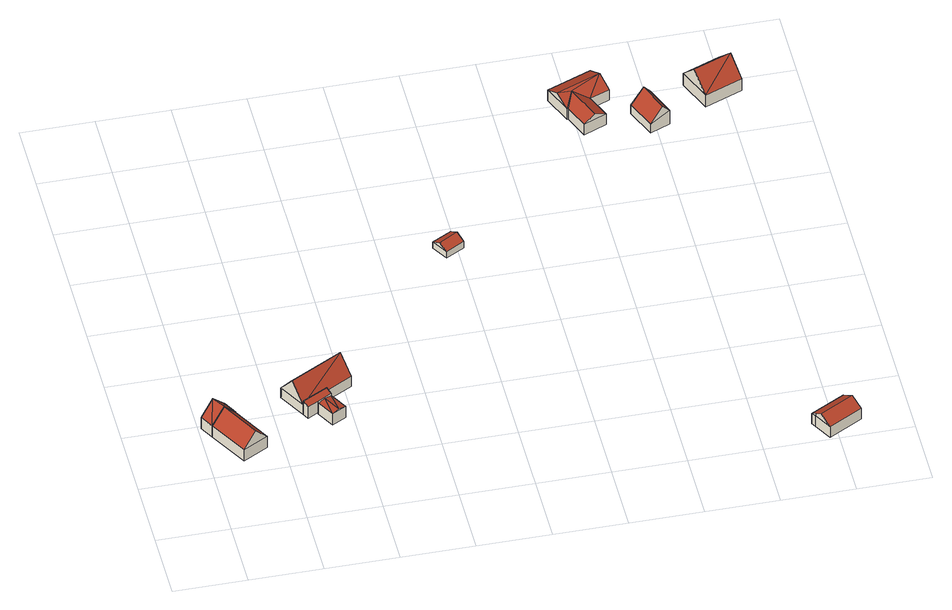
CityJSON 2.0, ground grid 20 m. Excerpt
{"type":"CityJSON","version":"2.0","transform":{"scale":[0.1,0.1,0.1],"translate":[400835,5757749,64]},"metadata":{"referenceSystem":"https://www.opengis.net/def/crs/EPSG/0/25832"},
"CityObjects":{
"building1":{"type":"Building","attributes":{"Gemeindeschluessel":"05515000","Geometrietyp2DReferenz":"3000","function":"31001_1310","roofType":"3100","measuredHeight":8.12},"geometry":[{"type":"Solid","lod":"2","boundaries":[[[[0,1,2,3]],[[4,5,1,0]],[[6,7,5,4]],[[3,2,7,6]],[[0,8,4]],[[6,9,3]],[[3,9,8]],[[8,0,3]],[[9,6,4]],[[4,8,9]],[[1,5,7,2]]]],"semantics":{"surfaces":[{"type":"WallSurface"},{"type":"RoofSurface"},{"type":"GroundSurface"}],"values":[[0,0,0,0,0,0,1,1,1,1,2]]}}]},
"building2":{"type":"Building","attributes":{"Gemeindeschluessel":"05515000","Geometrietyp2DReferenz":"3000","function":"31001_2460","roofType":"3100","measuredHeight":7.97},"geometry":[{"type":"Solid","lod":"2","boundaries":[[[[10,11,12,13]],[[14,15,11,10]],[[16,17,15,14]],[[13,12,17,16]],[[10,18,14]],[[16,19,13]],[[13,19,18,10]],[[14,18,19,16]],[[11,15,17,12]]]],"semantics":{"surfaces":[{"type":"WallSurface"},{"type":"RoofSurface"},{"type":"GroundSurface"}],"values":[[0,0,0,0,0,0,1,1,2]]}}]},
"building3":{"type":"Building","attributes":{"Gemeindeschluessel":"05515000","Geometrietyp2DReferenz":"3000","function":"31001_1000","roofType":"2100","measuredHeight":4.65},"geometry":[{"type":"Solid","lod":"2","boundaries":[[[[20,21,22,23]],[[24,25,21,20]],[[26,27,25,24]],[[28,29,27,26]],[[23,22,29,28]],[[26,24,20,23,28]],[[21,25,27,29,22]]]],"semantics":{"surfaces":[{"type":"WallSurface"},{"type":"RoofSurface"},{"type":"GroundSurface"}],"values":[[0,0,0,0,0,1,2]]}}]},
"building4":{"type":"Building","attributes":{"Gemeindeschluessel":"05515000","Geometrietyp2DReferenz":"3000","function":"31001_1000","roofType":"3100","measuredHeight":4.26},"geometry":[{"type":"Solid","lod":"2","boundaries":[[[[30,31,32,33]],[[34,35,31,30]],[[36,37,35,34]],[[33,32,37,36]],[[30,38,34]],[[36,39,33]],[[38,30,33]],[[33,39,38]],[[34,38,39]],[[39,36,34]],[[31,35,37,32]]]],"semantics":{"surfaces":[{"type":"WallSurface"},{"type":"RoofSurface"},{"type":"GroundSurface"}],"values":[[0,0,0,0,0,0,1,1,1,1,2]]}}]},
"building5":{"type":"Building","attributes":{"Gemeindeschluessel":"05515000","Geometrietyp2DReferenz":"3000","function":"31001_1000","roofType":"3100","measuredHeight":8.88},"address":[{"country":"Germany","locality":"Münster","thoroughfareNumber":"131","thoroughfareName":"Ramertsweg"}],"geometry":[{"type":"Solid","lod":"2","boundaries":[[[[40,41,42,43]],[[44,45,41,40]],[[46,21,45,44]],[[43,42,21,46]],[[40,47,44]],[[46,48,43]],[[48,47,40]],[[40,43,48]],[[47,48,46]],[[46,44,47]],[[41,45,21,42]]]],"semantics":{"surfaces":[{"type":"WallSurface"},{"type":"RoofSurface"},{"type":"GroundSurface"}],"values":[[0,0,0,0,0,0,1,1,1,1,2]]}}]},
"building6":{"type":"Building","attributes":{"Gemeindeschluessel":"05515000","Geometrietyp2DReferenz":"3000","function":"31001_1310","roofType":"3100","measuredHeight":3.65},"geometry":[{"type":"Solid","lod":"2","boundaries":[[[[49,50,51,52]],[[53,54,50,49]],[[55,56,54,53]],[[52,51,56,55]],[[49,57,53]],[[55,58,52]],[[52,58,57,49]],[[53,57,58,55]],[[50,54,56,51]]]],"semantics":{"surfaces":[{"type":"WallSurface"},{"type":"RoofSurface"},{"type":"GroundSurface"}],"values":[[0,0,0,0,0,0,1,1,2]]}}]},
"building7":{"type":"Building","attributes":{"Gemeindeschluessel":"05515000","Geometrietyp2DReferenz":"3000","function":"31001_2700","roofType":"5000","measuredHeight":5.96},"geometry":[{"type":"Solid","lod":"2","boundaries":[[[[59,60,61,62]],[[63,64,60,59]],[[65,66,64,63]],[[67,68,66,65]],[[69,70,68,67]],[[71,72,70,69]],[[73,74,72,71]],[[62,61,74,73]],[[75,73,71,76]],[[71,69,77]],[[76,71,77]],[[63,59,76]],[[78,63,76]],[[76,77,78]],[[69,67,77]],[[77,67,65,78]],[[65,63,78]],[[76,59,62,75]],[[62,73,75]],[[60,64,66,68,70,72,74,61]]]],"semantics":{"surfaces":[{"type":"WallSurface"},{"type":"RoofSurface"},{"type":"GroundSurface"}],"values":[[0,0,0,0,0,0,0,0,1,1,1,1,1,1,0,1,0,1,0,2]]}}]},
"building8":{"type":"Building","attributes":{"Gemeindeschluessel":"05515000","Geometrietyp2DReferenz":"3000","function":"31001_2460","roofType":"3100","measuredHeight":5.69},"geometry":[{"type":"Solid","lod":"2","boundaries":[[[[79,80,81,82]],[[83,84,80,79]],[[85,86,84,83]],[[87,88,86,85]],[[89,90,88,87]],[[82,81,90,89]],[[91,92,82,89]],[[93,92,91,94,85,83]],[[94,91,89,87]],[[94,87,85]],[[93,83,79]],[[92,93,79,82]],[[80,84,86,88,90,81]]]],"semantics":{"surfaces":[{"type":"WallSurface"},{"type":"RoofSurface"},{"type":"GroundSurface"}],"values":[[0,0,0,0,0,0,1,1,0,0,0,0,2]]}}]},
"building9":{"type":"Building","attributes":{"Gemeindeschluessel":"05515000","Geometrietyp2DReferenz":"3000","function":"31001_1310","roofType":"3100","measuredHeight":7.02},"geometry":[{"type":"Solid","lod":"2","boundaries":[[[[95,96,97,98]],[[99,100,96,95]],[[101,102,100,99]],[[98,97,102,101]],[[95,103,99]],[[101,104,98]],[[98,104,103,95]],[[99,103,104,101]],[[96,100,102,97]]]],"semantics":{"surfaces":[{"type":"WallSurface"},{"type":"RoofSurface"},{"type":"GroundSurface"}],"values":[[0,0,0,0,0,0,1,1,2]]}}]},
"building10":{"type":"Building","attributes":{"Gemeindeschluessel":"05515000","Geometrietyp2DReferenz":"3000","function":"31001_1000","roofType":"3100","measuredHeight":8.97},"address":[{"country":"Germany","locality":"Münster","thoroughfareNumber":"135","thoroughfareName":"Ramertsweg"}],"geometry":[{"type":"Solid","lod":"2","boundaries":[[[[105,106,107,108]],[[109,110,106,105]],[[111,112,110,109]],[[108,107,112,111]],[[105,113,109]],[[111,114,108]],[[114,113,105]],[[105,108,114]],[[111,109,113]],[[113,114,111]],[[106,110,112,107]]]],"semantics":{"surfaces":[{"type":"WallSurface"},{"type":"RoofSurface"},{"type":"GroundSurface"}],"values":[[0,0,0,0,0,0,1,1,1,1,2]]}}]}
},
"vertices":[
[5,374,59],[5,374,21],[26,337,21],[26,337,59],[75,413,59],[75,413,21],[96,375,59],[96,375,21],[40,393,102],[61,356,102],
[155,268,58],[155,268,20],[96,375,20],[96,375,58],[85,229,58],[85,229,20],[26,337,58],[26,337,20],[120,249,100],[61,356,100],
[270,358,78],[270,358,31],[279,341,31],[279,341,70],[339,395,78],[339,395,31],[348,379,70],[348,379,31],[309,357,70],[309,357,31],
[375,329,64],[375,329,26],[348,379,26],[348,379,64],[336,308,64],[336,308,26],[309,357,64],[309,357,26],[355,319,69],[328,368,69],
[373,513,65],[373,513,31],[228,434,31],[228,434,65],[414,437,65],[414,437,31],[270,358,65],[393,475,119],[249,396,119],
[785,932,58],[785,932,36],[732,903,36],[732,903,58],[810,887,58],[810,887,36],[758,858,58],[758,858,36],[797,910,72],[745,880,72],
[1178,1304,78],[1178,1304,42],[1204,1236,42],[1204,1236,78],[1175,1303,78],[1175,1303,42],[1142,1385,78],[1142,1385,42],[1264,1434,78],[1264,1434,42],[1296,1351,78],[1296,1351,42],[1241,1329,78],[1241,1329,42],[1268,1262,78],[1268,1262,42],[1236,1249,96],[1197,1348,96],[1280,1392,101],[1158,1344,101],
[1549,56,40],[1549,56,4],[1576,8,4],[1576,8,40],[1542,69,40],[1542,69,4],[1636,120,40],[1636,120,4],[1643,108,40],[1643,108,4],[1670,59,40],[1670,59,4],[1653,90,61],[1559,38,61],[1549,56,49],[1643,108,48],
[1427,1227,89],[1427,1227,43],[1394,1311,43],[1394,1311,89],[1372,1205,71],[1372,1205,43],[1339,1289,71],[1339,1289,43],[1407,1219,114],[1375,1303,114],
[1597,1403,86],[1597,1403,47],[1493,1362,47],[1493,1362,86],[1635,1308,86],[1635,1308,47],[1530,1267,86],[1530,1267,47],[1616,1356,137],[1511,1315,137]
]}
